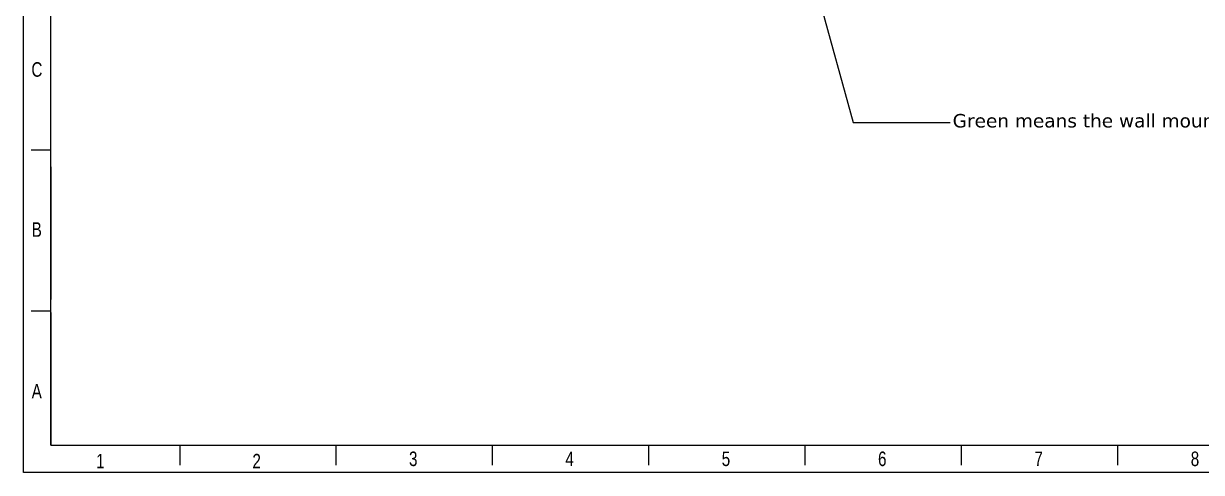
# Model space of a CAD drawing. Header units: millimetres. Extents: x 9226 to 36041, y 16031 to 21779.
# Drawn here: x 27686 to 32931, y 16032 to 18032 of the extents above; entities that cross this region are included whole.
import ezdxf
from ezdxf import colors
from ezdxf.entities.mleader import LeaderData, LeaderLine
from ezdxf.math import Vec2, Vec3

# ---------------------------------------------------------------- set-up
doc = ezdxf.new("R2010")
doc.units = ezdxf.units.MM
doc.styles.add('CKSTANDARD', font='arial.ttf')
doc.styles.add('OSMS', font='verdana.ttf')
doc.styles.add('Roamns', font='romans.shx')

# ---------------------------------------------------------------- blocks, each defined once
blk = doc.blocks.new('standard template')
for p, q in [((456, 11245), (54, 11245)), ((456, 10901), (456, 8211)), ((456, 8211), (456, 10446)), ((456, 6313), (456, 10291)), ((456, 7973), (54, 7973)), ((456, 7944), (456, 5254)), ((456, 5254), (37409, 5254)), ((3074, 5254), (3074, 4851)), ((6246, 4851), (6246, 5254)), ((9418, 4851), (9418, 5254)), ((12589, 4851), (12589, 5254)), ((15761, 4851), (15761, 5254)), ((18933, 4851), (18933, 5254)), ((22104, 4851), (22104, 5254))]:
    blk.add_line(p, q)
blk.add_lwpolyline([(37963, 4700), (-97, 4700), (-97, 30879), (37963, 30879)], close=True)
at = {"color": 7}
for points in [[(456, 6674), (456, 5964), (456, 5254), (456, 30226), (37409, 30226), (37409, 5254)], [(456, 9631), (456, 8921), (456, 8211)]]:
    blk.add_lwpolyline(points, dxfattribs=at)
at = {"style": 'CKSTANDARD', "width": 0.75}
for s, p in [('C', (62, 12732)), ('B', (67, 9483)), ('A', (67, 6202)), ('1', (1373, 4783)), ('2', (4545, 4783)), ('3', (7722, 4830)), ('4', (10894, 4830)), ('5', (14066, 4830)), ('6', (17237, 4830)), ('7', (20409, 4830)), ('8', (23581, 4830))]:
    blk.add_text(s, height=295, dxfattribs=at).set_placement(p)
at = {"style": 'Roamns'}
for tag, p in [('PAGE_NAME', (27466, 7594)), ('PROJECT_NAME', (27466, 6884)), ('DRAWN_NAME', (27466, 6174)), ('VERSION', (34241, 6174)), ('SELECT_DATA', (27466, 5464)), ('PAGE_NUMBER', (34241, 5464))]:
    blk.add_attdef(tag, p, '', height=285, dxfattribs=at)

msp = doc.modelspace()

# ---------------------------------------------------------------- block references
at = {"lineweight": -3, "transparency": 33554595, "xscale": 0.2195238361378187, "yscale": 0.2195238361378187, "zscale": 0.2195238361378187}
msp.add_blockref('standard template', (27707.263, 14999.95), dxfattribs=at)

# ---------------------------------------------------------------- leaders
at = {"color": 114, "lineweight": -3, "true_color": 0x139b48}
ml = msp.add_multileader_mtext('Standard', dxfattribs=at)
ml.set_content('{\\C114;\\c4758291;Green means the wall mounting frame}', color=4, style='OSMS')
ml.set_leader_properties()
ml.build(insert=Vec2(0, 0))
ml.multileader.update_dxf_attribs({"dogleg_length": 3, "arrow_head_size": 30.48})
ctx = ml.context
ctx.base_point, ctx.char_height, ctx.arrow_head_size, ctx.landing_gap_size, ctx.plane_origin = Vec3(31812.122, 17590.429), 60, 30.48, 11.43, Vec3(31362.523, 17236.897)
notes = []
notes.append((ctx, [(1, (1, 1, 0), (31379.996, 17590.429), (1, 0), 432.126, [(0, [(31221.925, 18164.734)], 0, [])])]))
ctx.mtext.insert, ctx.mtext.width, ctx.mtext.defined_height, ctx.mtext.flow_direction = Vec3(31823.552, 17628.951), 3181.4201, 605.077, 5
for ctx, leaders in notes:
    for number, flags, end, landing, length, lines in leaders:
        leader = LeaderData()
        leader.index, (leader.has_last_leader_line, leader.has_dogleg_vector, leader.attachment_direction) = number, flags
        leader.last_leader_point, leader.dogleg_vector, leader.dogleg_length = Vec3(end), Vec3(landing), length
        for number, points, colour, breaks in lines:
            line = LeaderLine()
            line.index, line.vertices, line.color, line.breaks = number, Vec3.list(points), colors.encode_raw_color(colour), breaks
            leader.lines.append(line)
        ctx.leaders.append(leader)

doc.saveas('drawing.dxf')
